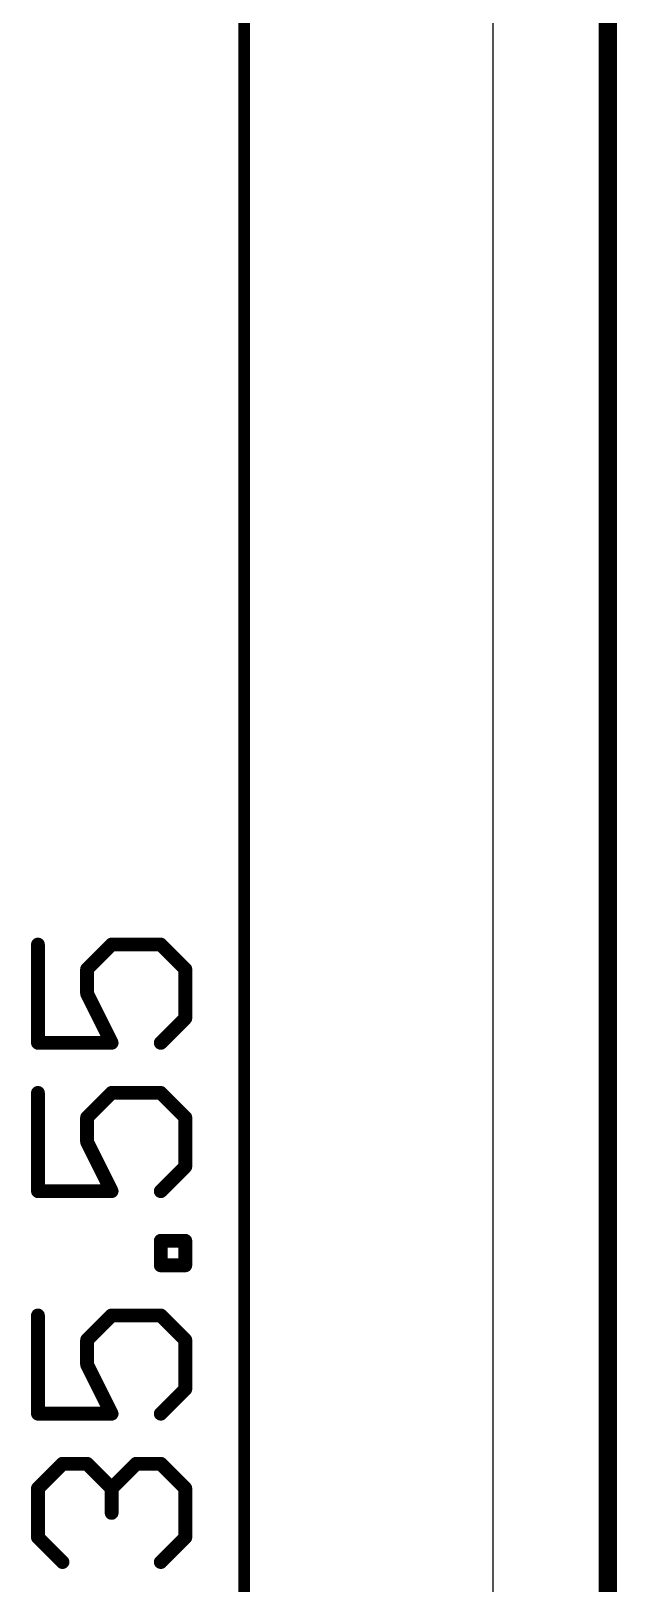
# Model space of a CAD drawing. Extents: x -5.1 to 64.5, y -0.1 to 40.6.
# Drawn here: x -5.1 to 1.37, y 14.44 to 31.58 of the extents above; entities that cross this region are included whole.
import ezdxf

# ---------------------------------------------------------------- set-up
doc = ezdxf.new("R2010")
doc.units = 0
doc.layers.add('1', color=14, linetype='CONTINUOUS')
doc.layers.add('20', color=178, linetype='CONTINUOUS')

msp = doc.modelspace()

# ---------------------------------------------------------------- linework, layer by layer
at = {"layer": '1'}
for points, const_width in [([(-2.7432, 35.485), (-2.7432, 0.065)], 0.13), ([(1.27, 34.29), (1.27, 1.27)], 0.2032), ([(-5.0209, 21.4972), (-5.0209, 20.4126)], 0.1524), ([(-4.4786, 21.2261), (-4.2074, 21.4972)], 0.1524), ([(-4.2074, 21.4972), (-3.6651, 21.4972)], 0.1524), ([(-3.6651, 21.4972), (-3.3939, 21.2261)], 0.1524), ([(-4.4786, 20.9549), (-4.4786, 21.2261)], 0.1524), ([(-3.3939, 21.2261), (-3.3939, 20.6837)], 0.1524), ([(-4.2074, 20.4126), (-4.4786, 20.9549)], 0.1524), ([(-3.3939, 20.6837), (-3.6651, 20.4126)], 0.1524), ([(-5.0209, 20.4126), (-4.2074, 20.4126)], 0.1524), ([(-5.0209, 19.8601), (-5.0209, 18.7754)], 0.1524), ([(-4.4786, 19.5889), (-4.2074, 19.8601)], 0.1524), ([(-4.2074, 19.8601), (-3.6651, 19.8601)], 0.1524), ([(-3.6651, 19.8601), (-3.3939, 19.5889)], 0.1524), ([(-4.4786, 19.3177), (-4.4786, 19.5889)], 0.1524), ([(-3.3939, 19.5889), (-3.3939, 19.0466)], 0.1524), ([(-4.2074, 18.7754), (-4.4786, 19.3177)], 0.1524), ([(-3.3939, 19.0466), (-3.6651, 18.7754)], 0.1524), ([(-5.0209, 18.7754), (-4.2074, 18.7754)], 0.1524), ([(-3.6651, 17.9568), (-3.6651, 18.228)], 0.1524), ([(-3.6651, 18.228), (-3.3939, 18.228)], 0.1524), ([(-3.3939, 18.228), (-3.3939, 17.9568)], 0.1524), ([(-3.3939, 17.9568), (-3.6651, 17.9568)], 0.1524), ([(-5.0209, 17.4043), (-5.0209, 16.3197)], 0.1524), ([(-4.4786, 17.1332), (-4.2074, 17.4043)], 0.1524), ([(-4.2074, 17.4043), (-3.6651, 17.4043)], 0.1524), ([(-3.6651, 17.4043), (-3.3939, 17.1332)], 0.1524), ([(-4.4786, 16.862), (-4.4786, 17.1332)], 0.1524), ([(-3.3939, 17.1332), (-3.3939, 16.5908)], 0.1524), ([(-4.2074, 16.3197), (-4.4786, 16.862)], 0.1524), ([(-3.3939, 16.5908), (-3.6651, 16.3197)], 0.1524), ([(-5.0209, 16.3197), (-4.2074, 16.3197)], 0.1524), ([(-5.0209, 15.496), (-4.7497, 15.7672)], 0.1524), ([(-4.7497, 15.7672), (-4.4786, 15.7672)], 0.1524), ([(-4.4786, 15.7672), (-4.2074, 15.496)], 0.1524), ([(-4.2074, 15.496), (-3.9362, 15.7672)], 0.1524), ([(-3.9362, 15.7672), (-3.6651, 15.7672)], 0.1524), ([(-3.6651, 15.7672), (-3.3939, 15.496)], 0.1524), ([(-5.0209, 14.9537), (-5.0209, 15.496)], 0.1524), ([(-4.2074, 15.496), (-4.2074, 15.2248)], 0.1524), ([(-3.3939, 15.496), (-3.3939, 14.9537)], 0.1524), ([(-4.7497, 14.6825), (-5.0209, 14.9537)], 0.1524), ([(-3.3939, 14.9537), (-3.6651, 14.6825)], 0.1524)]:
    msp.add_lwpolyline(points, dxfattribs=dict(at, const_width=const_width))
at = {"layer": '1', "const_width": 0.0762}
for points in [[(-4.9828, 21.4972, 1), (-5.059, 21.4972)], [(-4.2074, 21.5353, 1), (-4.2074, 21.4591)], [(-4.1805, 21.4703, 1), (-4.2343, 21.5242)], [(-3.6381, 21.5242, 1), (-3.692, 21.4703)], [(-3.6651, 21.4591, 1), (-3.6651, 21.5353)], [(-4.4405, 21.2261, 1), (-4.5167, 21.2261)], [(-4.5055, 21.253, 1), (-4.4516, 21.1991)], [(-3.3558, 21.2261, 1), (-3.432, 21.2261)], [(-3.4208, 21.1991, 1), (-3.367, 21.253)], [(-4.5167, 20.9549, 1), (-4.4405, 20.9549)], [(-4.4445, 20.9719, 1), (-4.5126, 20.9379)], [(-3.367, 20.6568, 1), (-3.4208, 20.7107)], [(-3.432, 20.6837, 1), (-3.3558, 20.6837)], [(-5.0209, 20.4507, 1), (-5.0209, 20.3745)], [(-5.059, 20.4126, 1), (-4.9828, 20.4126)], [(-4.2415, 20.3955, 1), (-4.1733, 20.4296)], [(-4.2074, 20.3745, 1), (-4.2074, 20.4507)], [(-3.692, 20.4395, 1), (-3.6381, 20.3856)], [(-4.9828, 19.8601, 1), (-5.059, 19.8601)], [(-4.2074, 19.8982, 1), (-4.2074, 19.822)], [(-4.1805, 19.8331, 1), (-4.2343, 19.887)], [(-3.6381, 19.887, 1), (-3.692, 19.8331)], [(-3.6651, 19.822, 1), (-3.6651, 19.8982)], [(-4.4405, 19.5889, 1), (-4.5167, 19.5889)], [(-4.5055, 19.6158, 1), (-4.4516, 19.562)], [(-3.3558, 19.5889, 1), (-3.432, 19.5889)], [(-3.4208, 19.562, 1), (-3.367, 19.6158)], [(-4.4445, 19.3348, 1), (-4.5126, 19.3007)], [(-4.5167, 19.3177, 1), (-4.4405, 19.3177)], [(-3.432, 19.0466, 1), (-3.3558, 19.0466)], [(-3.367, 19.0196, 1), (-3.4208, 19.0735)], [(-5.0209, 18.8135, 1), (-5.0209, 18.7373)], [(-5.059, 18.7754, 1), (-4.9828, 18.7754)], [(-4.2415, 18.7584, 1), (-4.1733, 18.7924)], [(-4.2074, 18.7373, 1), (-4.2074, 18.8135)], [(-3.692, 18.8023, 1), (-3.6381, 18.7485)], [(-3.627, 18.228, 1), (-3.7032, 18.228)], [(-3.6651, 18.2661, 1), (-3.6651, 18.1899)], [(-3.3558, 18.228, 1), (-3.432, 18.228)], [(-3.3939, 18.1899, 1), (-3.3939, 18.2661)], [(-3.6651, 17.9949, 1), (-3.6651, 17.9187)], [(-3.3939, 17.9187, 1), (-3.3939, 17.9949)], [(-3.7032, 17.9568, 1), (-3.627, 17.9568)], [(-3.432, 17.9568, 1), (-3.3558, 17.9568)], [(-4.9828, 17.4043, 1), (-5.059, 17.4043)], [(-4.2074, 17.4424, 1), (-4.2074, 17.3662)], [(-4.1805, 17.3774, 1), (-4.2343, 17.4313)], [(-3.6381, 17.4313, 1), (-3.692, 17.3774)], [(-3.6651, 17.3662, 1), (-3.6651, 17.4424)], [(-4.4405, 17.1332, 1), (-4.5167, 17.1332)], [(-4.5055, 17.1601, 1), (-4.4516, 17.1062)], [(-3.3558, 17.1332, 1), (-3.432, 17.1332)], [(-3.4208, 17.1062, 1), (-3.367, 17.1601)], [(-4.5167, 16.862, 1), (-4.4405, 16.862)], [(-4.4445, 16.879, 1), (-4.5126, 16.845)], [(-3.432, 16.5908, 1), (-3.3558, 16.5908)], [(-3.367, 16.5639, 1), (-3.4208, 16.6178)], [(-5.0209, 16.3578, 1), (-5.0209, 16.2816)], [(-5.059, 16.3197, 1), (-4.9828, 16.3197)], [(-4.2415, 16.3026, 1), (-4.1733, 16.3367)], [(-4.2074, 16.2816, 1), (-4.2074, 16.3578)], [(-3.692, 16.3466, 1), (-3.6381, 16.2927)], [(-4.7497, 15.8053, 1), (-4.7497, 15.7291)], [(-4.7228, 15.7402, 1), (-4.7767, 15.7941)], [(-4.4516, 15.7941, 1), (-4.5055, 15.7402)], [(-4.4786, 15.7291, 1), (-4.4786, 15.8053)], [(-3.9362, 15.8053, 1), (-3.9362, 15.7291)], [(-3.9093, 15.7402, 1), (-3.9632, 15.7941)], [(-3.6381, 15.7941, 1), (-3.692, 15.7402)], [(-3.6651, 15.7291, 1), (-3.6651, 15.8053)], [(-4.9828, 15.496, 1), (-5.059, 15.496)], [(-5.0478, 15.5229, 1), (-4.9939, 15.4691)], [(-4.1693, 15.496, 1), (-4.2455, 15.496)], [(-4.2343, 15.523, 1), (-4.1805, 15.4691)], [(-4.2343, 15.4691, 1), (-4.1805, 15.523)], [(-3.3558, 15.496, 1), (-3.432, 15.496)], [(-3.4208, 15.4691, 1), (-3.367, 15.5229)], [(-4.2455, 15.2248, 1), (-4.1693, 15.2248)], [(-4.9939, 14.9806, 1), (-5.0478, 14.9267)], [(-5.059, 14.9537, 1), (-4.9828, 14.9537)], [(-3.432, 14.9537, 1), (-3.3558, 14.9537)], [(-3.367, 14.9267, 1), (-3.4208, 14.9806)], [(-4.7767, 14.6556, 1), (-4.7228, 14.7095)], [(-3.692, 14.7095, 1), (-3.6381, 14.6556)]]:
    msp.add_lwpolyline(points, format="xyb", dxfattribs=at)
at = {"layer": '20'}
msp.add_line((0, 35.55), (0, 0), dxfattribs=at)

doc.saveas('drawing.dxf')
